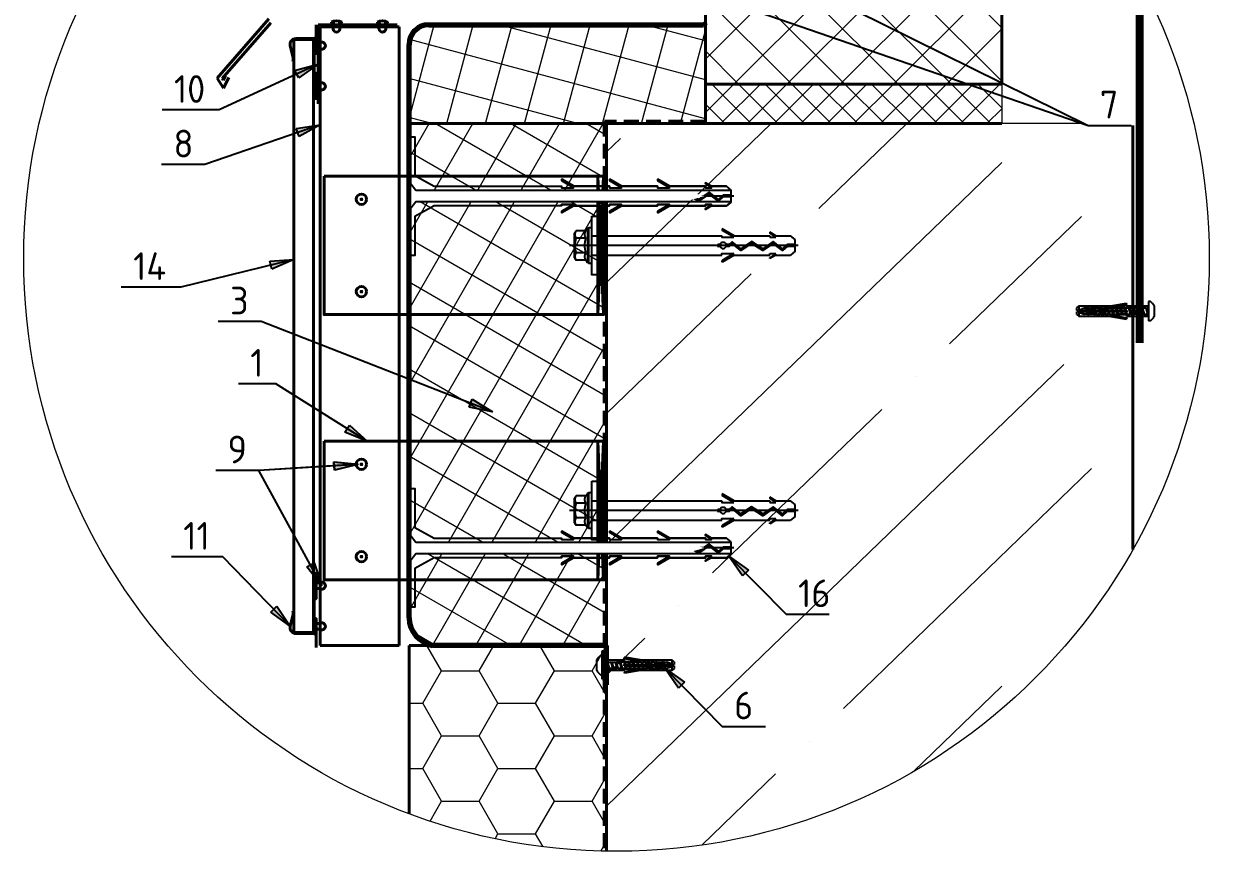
# Model space of a CAD drawing. Header units: millimetres. Extents: x -3689 to 2955806, y -724709 to -635850.
# Drawn here: x 2949023 to 2949623, y -719367 to -718948 of the extents above; entities that cross this region are included whole.
import ezdxf

# ---------------------------------------------------------------- set-up
doc = ezdxf.new("R2010")
doc.units = ezdxf.units.MM
doc.set_wipeout_variables(frame=1)
doc.linetypes.add('DASHED2', pattern=[0.375, 0.25, -0.125])
for name, color, linetype, lineweight in [('_PP_Hatch', 9, 'Continuous', 9), ('_PP_Primary Line Continuous', 3, 'Continuous', 40), ('_Выноска', 7, 'Continuous', 15), ('K_Dim', 165, 'Continuous', 13), ('гидроветрозащита', 10, 'Continuous', 70), ('Гидроизоляция монолита', 30, 'DASHED2', 50), ('Стены сечение', 7, 'Continuous', 40), ('Штрих Мин. Вата', 40, 'Continuous', 15)]:
    doc.layers.add(name, color=color, linetype=linetype, lineweight=lineweight)
doc.layers.add('S-METL', color=14, linetype='Continuous')
doc.layers.add('ФЭ', color=7, linetype='Continuous', lineweight=25, true_color=0xb8002e)
doc.styles.add('GOST-2.304_Type-B', font='')
doc.styles.get('GOST-2.304_Type-B').set_extended_font_data('GOST Common')

# ---------------------------------------------------------------- blocks, each defined once
blk = doc.blocks.new('шуруп 4х40')
at = {"color": 0}
for p, q in [((-3.23, -2.91), (-3.23, 2.91)), ((-1.13, 5.33), (0, 5.33)), ((0, -5.33), (0, 5.33)), ((0, 1.92), (0.08, 2)), ((0.79, -1.73), (0, 1.1)), ((1.1, -2), (0.08, 2)), ((0.08, 2), (0.39, 1.73)), ((1.36, -1.73), (0.39, 1.73)), ((2.26, 1.73), (0.39, 1.73)), ((2.26, 1.73), (2.52, 2)), ((3.23, -1.73), (2.26, 1.73)), ((3.54, -2), (2.52, 2)), ((2.52, 2), (2.83, 1.73)), ((3.8, -1.73), (2.83, 1.73)), ((2.83, 1.73), (4.66, 1.73)), ((4.66, 1.73), (4.92, 2)), ((5.63, -1.73), (4.66, 1.73)), ((5.94, -2), (4.92, 2)), ((4.92, 2), (5.23, 1.73)), ((6.2, -1.73), (5.23, 1.73)), ((5.23, 1.73), (7.09, 1.73)), ((7.09, 1.73), (7.35, 2)), ((8.06, -1.73), (7.09, 1.73)), ((8.37, -2), (7.35, 2)), ((7.35, 2), (7.66, 1.73)), ((8.63, -1.73), (7.66, 1.73)), ((9.53, 1.73), (7.66, 1.73)), ((9.53, 1.73), (9.78, 2)), ((10.5, -1.73), (9.53, 1.73)), ((10.81, -2), (9.78, 2)), ((9.78, 2), (10.09, 1.73)), ((11.06, -1.73), (10.09, 1.73)), ((11.96, 1.73), (10.09, 1.73)), ((11.96, 1.73), (12.22, 2)), ((12.93, -1.73), (11.96, 1.73)), ((13.24, -2), (12.22, 2)), ((12.22, 2), (12.53, 1.73)), ((13.5, -1.73), (12.53, 1.73)), ((12.53, 1.73), (14.36, 1.73)), ((14.36, 1.73), (14.62, 2)), ((15.33, -1.73), (14.36, 1.73)), ((15.64, -2), (14.62, 2)), ((14.62, 2), (14.93, 1.73)), ((15.9, -1.73), (14.93, 1.73)), ((14.93, 1.73), (16.79, 1.73)), ((16.79, 1.73), (17.05, 2)), ((17.77, -1.73), (16.79, 1.73)), ((18.08, -2), (17.05, 2)), ((17.05, 2), (17.36, 1.73)), ((18.33, -1.73), (17.36, 1.73)), ((19.19, 1.73), (17.36, 1.73)), ((19.19, 1.73), (19.45, 2)), ((20.17, -1.73), (19.19, 1.73)), ((20.48, -2), (19.45, 2)), ((19.45, 2), (19.76, 1.73)), ((20.73, -1.73), (19.76, 1.73)), ((21.63, 1.73), (19.76, 1.73)), ((21.63, 1.73), (21.89, 2)), ((22.6, -1.73), (21.63, 1.73)), ((22.91, -2), (21.89, 2)), ((21.89, 2), (22.2, 1.73)), ((23.17, -1.73), (22.2, 1.73)), ((24.03, 1.73), (22.2, 1.73)), ((24.03, 1.73), (24.29, 2)), ((25, -1.73), (24.03, 1.73)), ((25.31, -2), (24.29, 2)), ((24.29, 2), (24.6, 1.73)), ((25.57, -1.73), (24.6, 1.73)), ((26.46, 1.73), (24.6, 1.73)), ((26.46, 1.73), (26.72, 2)), ((27.43, -1.73), (26.46, 1.73)), ((27.74, -2), (26.72, 2)), ((26.72, 2), (27.03, 1.73)), ((28, -1.73), (27.03, 1.73)), ((28.86, 1.73), (27.03, 1.73)), ((28.86, 1.73), (29.12, 2)), ((29.83, -1.73), (28.86, 1.73)), ((30.14, -2), (29.12, 2)), ((29.12, 2), (29.43, 1.73)), ((30.4, -1.73), (29.43, 1.73)), ((29.43, 1.73), (31.26, 1.73)), ((31.26, 1.73), (31.52, 2)), ((32.23, -1.73), (31.26, 1.73)), ((32.54, -2), (31.52, 2)), ((31.52, 2), (31.83, 1.73)), ((32.8, -1.73), (31.83, 1.73)), ((31.83, 1.73), (33.76, 1.73)), ((33.76, 1.73), (34.02, 2)), ((34.73, -1.73), (33.76, 1.73)), ((35.04, -2), (34.02, 2)), ((34.02, 2), (34.33, 1.73)), ((35.3, -1.73), (34.33, 1.73)), ((34.33, 1.73), (35.67, 1.73)), ((36.25, 1.5), (35.67, 1.73)), ((36.52, 1.68), (36.25, 1.5)), ((36.95, -1.22), (36.25, 1.5)), ((37.25, -1.39), (36.52, 1.68)), ((36.91, 1.24), (36.52, 1.68)), ((37.44, -1.02), (36.91, 1.24)), ((40, 0), (36.91, 1.24)), ((37.44, -1.02), (40, 0)), ((-1.13, -5.33), (0, -5.33)), ((0, -1.73), (0.79, -1.73)), ((0.79, -1.73), (1.1, -2)), ((1.36, -1.73), (1.1, -2)), ((1.36, -1.73), (3.23, -1.73)), ((3.23, -1.73), (3.54, -2)), ((3.8, -1.73), (3.54, -2)), ((3.8, -1.73), (5.63, -1.73)), ((5.63, -1.73), (5.94, -2)), ((6.2, -1.73), (5.94, -2)), ((6.2, -1.73), (8.06, -1.73)), ((8.06, -1.73), (8.37, -2)), ((8.63, -1.73), (8.37, -2)), ((8.63, -1.73), (10.5, -1.73)), ((10.5, -1.73), (10.81, -2)), ((11.06, -1.73), (10.81, -2)), ((11.06, -1.73), (12.93, -1.73)), ((12.93, -1.73), (13.24, -2)), ((13.5, -1.73), (13.24, -2)), ((13.5, -1.73), (15.33, -1.73)), ((15.33, -1.73), (15.64, -2)), ((15.9, -1.73), (15.64, -2)), ((15.9, -1.73), (17.77, -1.73)), ((17.77, -1.73), (18.08, -2)), ((18.33, -1.73), (18.08, -2)), ((18.33, -1.73), (20.17, -1.73)), ((20.17, -1.73), (20.48, -2)), ((20.73, -1.73), (20.48, -2)), ((20.73, -1.73), (22.6, -1.73)), ((22.6, -1.73), (22.91, -2)), ((23.17, -1.73), (22.91, -2)), ((23.17, -1.73), (25, -1.73)), ((25, -1.73), (25.31, -2)), ((25.57, -1.73), (25.31, -2)), ((25.57, -1.73), (27.43, -1.73)), ((27.43, -1.73), (27.74, -2)), ((28, -1.73), (27.74, -2)), ((28, -1.73), (29.83, -1.73)), ((29.83, -1.73), (30.14, -2)), ((30.4, -1.73), (30.14, -2)), ((30.4, -1.73), (32.23, -1.73)), ((32.23, -1.73), (32.54, -2)), ((32.8, -1.73), (32.54, -2)), ((32.8, -1.73), (34.73, -1.73)), ((34.73, -1.73), (35.04, -2)), ((35.3, -1.73), (35.04, -2)), ((35.3, -1.73), (35.67, -1.73)), ((35.67, -1.73), (36.95, -1.22)), ((36.95, -1.22), (37.25, -1.39)), ((37.25, -1.39), (37.44, -1.02))]:
    blk.add_line(p, q, dxfattribs=at)
for centre, start, end in [((1.84, 0.64), 122.32345, 155.86419), ((1.84, -0.64), 204.13581, 237.67655)]:
    blk.add_arc(centre, 5.56, start, end, dxfattribs=at)
blk = doc.blocks.new('дюбель 6х40')
for p, q in [((0, 3), (12, 3)), ((0, -3), (0, 3)), ((11.98, 3.63), (12.13, 4.52)), ((21, 2.11), (11.98, 3.63)), ((12, 3), (12, 2.1)), ((12, 2.1), (21, 2.1)), ((12, 0.3), (40, 0.3)), ((12, -0.3), (12, 0.3)), ((21, 3), (12.13, 4.52)), ((21, 3), (38.61, 3)), ((24.01, 1.2), (24.01, 3)), ((24.01, 1.2), (27.61, 1.2)), ((27.61, 1.2), (27.61, 3)), ((30.01, 1.2), (30.01, 3)), ((30.01, 1.2), (33.61, 1.2)), ((33.61, 1.2), (33.61, 3)), ((38.61, 3), (38.61, 0.3)), ((40, 1.8), (38.61, 3)), ((40, 1.8), (40, 0.3)), ((12, -3), (0, -3)), ((21, -2.11), (11.98, -3.63)), ((11.98, -3.63), (12.13, -4.52)), ((12, -0.3), (40, -0.3)), ((12, -2.1), (21, -2.1)), ((12, -3), (12, -2.1)), ((21, -3), (12.13, -4.52)), ((38.61, -3), (21, -3)), ((24.01, -1.2), (27.61, -1.2)), ((24.01, -1.2), (24.01, -3)), ((27.61, -1.2), (27.61, -3)), ((30.01, -1.2), (33.61, -1.2)), ((30.01, -1.2), (30.01, -3)), ((33.61, -1.2), (33.61, -3)), ((38.61, -0.3), (38.61, -3)), ((40, -1.8), (38.61, -3)), ((40, -0.3), (40, -1.8))]:
    blk.add_line(p, q)
blk = doc.blocks.new('*U410')
for name in ['шуруп 4х40', 'дюбель 6х40']:
    blk.add_blockref(name, (0, 0))

msp = doc.modelspace()

# ---------------------------------------------------------------- hatches: boundary and pattern name
msp.add_hatch(color=256).paths.add_polyline_path([(2949171.86, -718968.49), (2949162.14, -718975.29), (2949159.93, -718971.68)])
for points in [[(2949172.86, -718999.13), (2949162.2, -719005.04), (2949160.82, -719001.03)], [(2949159.56, -719067.23), (2949148.41, -719072.15), (2949147.41, -719068.04)], [(2949260.17, -719144.32), (2949248.22, -719141.93), (2949249.76, -719137.98)], [(2949196.7, -719159.23), (2949185.42, -719154.63), (2949187.67, -719151.05)], [(2949192.01, -719170.93), (2949180.19, -719173.89), (2949179.89, -719169.67)], [(2949192.11, -719170.8), (2949180.3, -719173.79), (2949179.99, -719169.57)], [(2949379.71, -719217.32), (2949389.64, -719224.37), (2949386.63, -719227.34)], [(2949173.79, -719232.27), (2949166.16, -719222.76), (2949169.88, -719220.73)], [(2949157.75, -719252.79), (2949147.87, -719245.66), (2949150.91, -719242.71)], [(2949347.33, -719274.06), (2949357.27, -719281.11), (2949354.26, -719284.09)]]:
    msp.add_hatch(color=256).paths.add_polyline_path(points, flags=0)

# ---------------------------------------------------------------- linework, layer by layer
for p, q in [((2949379.67, -718909.5), (2949561.49, -718999.51)), ((2949380.4, -718937.04), (2949561.49, -718999.51)), ((2949171.86, -718968.49), (2949121.7, -718991.62)), ((2949159.93, -718971.68), (2949171.86, -718968.49)), ((2949162.14, -718975.29), (2949159.93, -718971.68)), ((2949171.86, -718968.49), (2949162.14, -718975.29)), ((2949121.7, -718991.62), (2949092.9, -718991.62)), ((2949172.86, -718999.13), (2949114.48, -719019.23)), ((2949160.82, -719001.03), (2949172.86, -718999.13)), ((2949162.2, -719005.04), (2949160.82, -719001.03)), ((2949172.86, -718999.13), (2949162.2, -719005.04)), ((2949561.49, -718999.51), (2949583.29, -718999.51)), ((2949114.48, -719019.23), (2949092.68, -719019.23)), ((2949159.56, -719067.23), (2949102.45, -719081.24)), ((2949147.41, -719068.04), (2949159.56, -719067.23)), ((2949148.41, -719072.15), (2949147.41, -719068.04)), ((2949159.56, -719067.23), (2949148.41, -719072.15)), ((2949102.45, -719081.24), (2949072.25, -719081.24)), ((2949143.09, -719098.65), (2949121.29, -719098.65)), ((2949260.17, -719144.32), (2949143.09, -719098.65)), ((2949150.53, -719130.16), (2949131.53, -719130.16)), ((2949196.7, -719159.23), (2949150.53, -719130.16)), ((2949248.22, -719141.93), (2949249.76, -719137.98)), ((2949260.17, -719144.32), (2949248.22, -719141.93)), ((2949249.76, -719137.98), (2949260.17, -719144.32)), ((2949185.42, -719154.63), (2949187.67, -719151.05)), ((2949187.67, -719151.05), (2949196.7, -719159.23)), ((2949196.7, -719159.23), (2949185.42, -719154.63)), ((2949192.11, -719170.8), (2949141.83, -719173.97)), ((2949192.01, -719170.93), (2949141.83, -719173.97)), ((2949180.19, -719173.89), (2949179.89, -719169.67)), ((2949179.89, -719169.67), (2949192.01, -719170.93)), ((2949180.3, -719173.79), (2949179.99, -719169.57)), ((2949179.99, -719169.57), (2949192.11, -719170.8)), ((2949192.01, -719170.93), (2949180.19, -719173.89)), ((2949192.11, -719170.8), (2949180.3, -719173.79)), ((2949141.83, -719173.97), (2949120.03, -719173.97)), ((2949173.79, -719232.27), (2949141.83, -719173.97)), ((2949123.62, -719217.67), (2949097.62, -719217.67)), ((2949157.75, -719252.79), (2949123.62, -719217.67)), ((2949379.71, -719217.32), (2949408.76, -719246.73)), ((2949379.71, -719217.32), (2949389.64, -719224.37)), ((2949386.63, -719227.34), (2949379.71, -719217.32)), ((2949166.16, -719222.76), (2949169.88, -719220.73)), ((2949173.79, -719232.27), (2949166.16, -719222.76)), ((2949169.88, -719220.73), (2949173.79, -719232.27)), ((2949389.64, -719224.37), (2949386.63, -719227.34)), ((2949147.87, -719245.66), (2949150.91, -719242.71)), ((2949150.91, -719242.71), (2949157.75, -719252.79)), ((2949157.75, -719252.79), (2949147.87, -719245.66)), ((2949408.76, -719246.73), (2949430.56, -719246.73)), ((2949347.33, -719274.06), (2949376.39, -719303.48)), ((2949347.33, -719274.06), (2949357.27, -719281.11)), ((2949354.26, -719284.09), (2949347.33, -719274.06)), ((2949357.27, -719281.11), (2949354.26, -719284.09)), ((2949376.39, -719303.48), (2949398.19, -719303.48))]:
    msp.add_line(p, q)
at = {"color": 1}
for p, q in [((2949380.86, -719038.12), (2949380.86, -719032.21)), ((2949382.29, -719035.17), (2949330.86, -719035.17)), ((2949349.69, -719039.38), (2949343.79, -719042.79)), ((2949347.3, -719035.64), (2949346.34, -719035.64)), ((2949367.89, -719040.17), (2949367.89, -719039.38)), ((2949367.89, -719039.38), (2949371.02, -719039.38)), ((2949371.02, -719039.38), (2949367.97, -719041.48)), ((2949380.86, -719038.2), (2949378.5, -719040.17)), ((2949380.46, -719035.64), (2949380.46, -719034.71)), ((2949330.86, -719040.17), (2949343.62, -719040.17)), ((2949349.9, -719040.17), (2949343.79, -719043.7)), ((2949343.79, -719043.7), (2949343.79, -719042.78)), ((2949349.9, -719040.17), (2949367.89, -719040.17)), ((2949371.02, -719040.17), (2949367.97, -719041.93)), ((2949367.97, -719041.93), (2949367.97, -719041.47)), ((2949371.02, -719040.17), (2949378.5, -719040.17)), ((2949382.29, -719213.18), (2949330.86, -719213.18)), ((2949347.3, -719213.65), (2949346.34, -719213.65)), ((2949380.46, -719213.65), (2949380.46, -719212.73)), ((2949380.86, -719216.14), (2949380.86, -719210.23)), ((2949330.86, -719218.18), (2949343.62, -719218.18)), ((2949349.69, -719217.4), (2949343.79, -719220.81)), ((2949349.9, -719218.18), (2949343.79, -719221.71)), ((2949349.9, -719218.18), (2949367.89, -719218.18)), ((2949367.89, -719218.18), (2949367.89, -719217.4)), ((2949367.89, -719217.4), (2949371.02, -719217.4)), ((2949371.02, -719217.4), (2949367.97, -719219.5)), ((2949371.02, -719218.18), (2949367.97, -719219.95)), ((2949367.97, -719219.95), (2949367.97, -719219.49)), ((2949371.02, -719218.18), (2949378.5, -719218.18)), ((2949380.86, -719216.22), (2949378.5, -719218.18)), ((2949343.79, -719221.71), (2949343.79, -719220.8))]:
    msp.add_line(p, q, dxfattribs=at)
at = {"color": 9, "ltscale": 5}
for p, q in [((2949308.13, -719051.44), (2949307.44, -719052.73)), ((2949308.13, -719051.44), (2949308.13, -719068.89)), ((2949301.69, -719053.92), (2949302.38, -719052.73)), ((2949301.69, -719066.41), (2949301.69, -719053.92)), ((2949307.44, -719052.73), (2949302.38, -719052.73)), ((2949307.44, -719056.45), (2949302.38, -719056.45)), ((2949307.44, -719063.88), (2949302.38, -719063.88)), ((2949301.69, -719066.41), (2949302.38, -719067.6)), ((2949307.44, -719067.6), (2949302.38, -719067.6)), ((2949308.13, -719068.89), (2949307.44, -719067.6)), ((2949301.69, -719187.99), (2949302.38, -719186.8)), ((2949301.69, -719200.48), (2949301.69, -719187.99)), ((2949307.44, -719186.8), (2949302.38, -719186.8)), ((2949308.13, -719185.51), (2949307.44, -719186.8)), ((2949308.13, -719185.51), (2949308.13, -719202.96)), ((2949307.44, -719190.52), (2949302.38, -719190.52)), ((2949301.69, -719200.48), (2949302.38, -719201.67)), ((2949307.44, -719197.95), (2949302.38, -719197.95)), ((2949307.44, -719201.67), (2949302.38, -719201.67)), ((2949308.13, -719202.96), (2949307.44, -719201.67))]:
    msp.add_line(p, q, dxfattribs=at)
at = {"color": 9}
for p, q in [((2949308.63, -719051.44), (2949308.13, -719051.44)), ((2949308.63, -719068.89), (2949308.13, -719068.89)), ((2949308.63, -719185.51), (2949308.13, -719185.51)), ((2949308.63, -719202.96), (2949308.13, -719202.96))]:
    msp.add_line(p, q, dxfattribs=at)
at = {"color": 9, "ltscale": 3}
for p, q in [((2949308.63, -719051.44), (2949308.63, -719068.89)), ((2949308.63, -719185.51), (2949308.63, -719202.96))]:
    msp.add_line(p, q, dxfattribs=at)
at = {"color": 9, "ltscale": 7}
for p, q in [((2949382.4, -719055.25), (2949376.29, -719051.72)), ((2949376.29, -719051.72), (2949376.29, -719052.64)), ((2949310.38, -719055.25), (2949376.12, -719055.25)), ((2949382.19, -719056.04), (2949376.29, -719052.63)), ((2949382.4, -719055.25), (2949400.39, -719055.25)), ((2949382.4, -719055.25), (2949400.39, -719055.25)), ((2949400.39, -719055.25), (2949400.39, -719056.04)), ((2949400.39, -719056.04), (2949403.52, -719056.04)), ((2949403.52, -719055.25), (2949400.47, -719053.49)), ((2949400.47, -719053.49), (2949400.47, -719053.95)), ((2949403.52, -719056.04), (2949400.47, -719053.94)), ((2949403.52, -719055.25), (2949411, -719055.25)), ((2949413.36, -719057.21), (2949411, -719055.25)), ((2949413.36, -719063.12), (2949413.36, -719057.21)), ((2949379.8, -719060.64), (2949378.84, -719060.64)), ((2949413.36, -719063.12), (2949411, -719065.08)), ((2949412.96, -719060.64), (2949412.96, -719059.71)), ((2949310.38, -719065.08), (2949376.12, -719065.08)), ((2949382.19, -719064.29), (2949376.29, -719067.7)), ((2949382.4, -719065.08), (2949376.29, -719068.61)), ((2949376.29, -719068.61), (2949376.29, -719067.69)), ((2949382.4, -719065.08), (2949400.39, -719065.08)), ((2949400.39, -719065.08), (2949400.39, -719064.29)), ((2949400.39, -719064.29), (2949403.52, -719064.29)), ((2949403.52, -719064.29), (2949400.47, -719066.39)), ((2949403.52, -719065.08), (2949400.47, -719066.84)), ((2949400.47, -719066.84), (2949400.47, -719066.39)), ((2949403.52, -719065.08), (2949411, -719065.08)), ((2949310.38, -719189.32), (2949376.12, -719189.32)), ((2949382.4, -719189.32), (2949376.29, -719185.79)), ((2949376.29, -719185.79), (2949376.29, -719186.71)), ((2949382.19, -719190.11), (2949376.29, -719186.7)), ((2949382.4, -719189.32), (2949400.39, -719189.32)), ((2949382.4, -719189.32), (2949400.39, -719189.32)), ((2949400.39, -719189.32), (2949400.39, -719190.11)), ((2949403.52, -719189.32), (2949400.47, -719187.56)), ((2949400.47, -719187.56), (2949400.47, -719188.01)), ((2949403.52, -719190.11), (2949400.47, -719188.01)), ((2949403.52, -719189.32), (2949411, -719189.32)), ((2949413.36, -719191.28), (2949411, -719189.32)), ((2949379.8, -719194.71), (2949378.84, -719194.71)), ((2949400.39, -719190.11), (2949403.52, -719190.11)), ((2949412.96, -719194.71), (2949412.96, -719193.78)), ((2949413.36, -719197.19), (2949413.36, -719191.28)), ((2949310.38, -719199.15), (2949376.12, -719199.15)), ((2949382.19, -719198.36), (2949376.29, -719201.77)), ((2949382.4, -719199.15), (2949376.29, -719202.68)), ((2949376.29, -719202.68), (2949376.29, -719201.76)), ((2949382.4, -719199.15), (2949400.39, -719199.15)), ((2949400.39, -719199.15), (2949400.39, -719198.36)), ((2949400.39, -719198.36), (2949403.52, -719198.36)), ((2949403.52, -719198.36), (2949400.47, -719200.46)), ((2949403.52, -719199.15), (2949400.47, -719200.91)), ((2949400.47, -719200.91), (2949400.47, -719200.45)), ((2949403.52, -719199.15), (2949411, -719199.15)), ((2949413.36, -719197.19), (2949411, -719199.15))]:
    msp.add_line(p, q, dxfattribs=at)
at = {"color": 9, "ltscale": 10}
for p, q in [((2949414.79, -719060.17), (2949299, -719060.17)), ((2949414.79, -719194.23), (2949299, -719194.23))]:
    msp.add_line(p, q, dxfattribs=at)
at = {"color": 1}
for points in [[(2949330.86, -719030.17), (2949343.62, -719030.17), (2949343.62, -719030.95), (2949349.69, -719030.95), (2949343.79, -719027.54)], [(2949380.46, -719034.71), (2949376.79, -719034.71), (2949374.44, -719036.86), (2949369.72, -719033.24), (2949364.38, -719036.86), (2949358.68, -719033.24), (2949353.33, -719036.86), (2949348.92, -719033.32), (2949347.3, -719034.69), (2949345.81, -719034.69)], [(2949342.81, -719034.69), (2949341.99, -719034.69)], [(2949342.81, -719035.64), (2949341.99, -719035.64)], [(2949343.62, -719040.17), (2949343.62, -719039.38), (2949349.69, -719039.38)], [(2949380.46, -719035.64), (2949376.79, -719035.64), (2949374.44, -719037.79), (2949369.72, -719034.17), (2949364.38, -719037.79), (2949358.68, -719034.17), (2949353.33, -719037.79), (2949348.92, -719034.24), (2949347.3, -719035.64), (2949345.81, -719035.64)], [(2949330.86, -719208.18), (2949343.62, -719208.18), (2949343.62, -719208.97), (2949349.69, -719208.97), (2949343.79, -719205.56)], [(2949342.81, -719212.71), (2949341.99, -719212.71)], [(2949342.81, -719213.65), (2949341.99, -719213.65)], [(2949380.46, -719212.73), (2949376.79, -719212.73), (2949374.44, -719214.88), (2949369.72, -719211.26), (2949364.38, -719214.88), (2949358.68, -719211.26), (2949353.33, -719214.88), (2949348.92, -719211.33), (2949347.3, -719212.71), (2949345.81, -719212.71)], [(2949380.46, -719213.65), (2949376.79, -719213.65), (2949374.44, -719215.81), (2949369.72, -719212.18), (2949364.38, -719215.81), (2949358.68, -719212.18), (2949353.33, -719215.81), (2949348.92, -719212.26), (2949347.3, -719213.65), (2949345.81, -719213.65)], [(2949343.62, -719218.18), (2949343.62, -719217.4), (2949349.69, -719217.4)]]:
    msp.add_lwpolyline(points, dxfattribs=at)
at = {"color": 9, "ltscale": 5}
for points in [[(2949310.38, -719045.31), (2949313.36, -719045.31), (2949313.36, -719075.03), (2949310.38, -719075.03)], [(2949310.38, -719179.37), (2949313.36, -719179.37), (2949313.36, -719209.09), (2949310.38, -719209.09)]]:
    msp.add_lwpolyline(points, close=True, dxfattribs=at)
at = {"color": 9, "ltscale": 7}
for points in [[(2949308.63, -719069.08), (2949310.38, -719069.08), (2949310.38, -719051.25), (2949308.63, -719051.25)], [(2949308.63, -719203.15), (2949310.38, -719203.15), (2949310.38, -719185.32), (2949308.63, -719185.32)]]:
    msp.add_lwpolyline(points, close=True, dxfattribs=at)
for points in [[(2949376.12, -719055.25), (2949376.12, -719056.04), (2949382.19, -719056.04)], [(2949375.31, -719059.69), (2949374.49, -719059.69)], [(2949375.31, -719060.64), (2949374.49, -719060.64)], [(2949412.96, -719059.71), (2949409.29, -719059.71), (2949406.94, -719061.86), (2949402.22, -719058.24), (2949396.88, -719061.86), (2949391.18, -719058.24), (2949385.83, -719061.86), (2949381.42, -719058.32), (2949379.8, -719059.69), (2949378.31, -719059.69)], [(2949412.96, -719060.64), (2949409.29, -719060.64), (2949406.94, -719062.79), (2949402.22, -719059.17), (2949396.88, -719062.79), (2949391.18, -719059.17), (2949385.83, -719062.79), (2949381.42, -719059.24), (2949379.8, -719060.64), (2949378.31, -719060.64)], [(2949376.12, -719065.08), (2949376.12, -719064.29), (2949382.19, -719064.29)], [(2949376.12, -719189.32), (2949376.12, -719190.11), (2949382.19, -719190.11)], [(2949375.31, -719193.76), (2949374.49, -719193.76)], [(2949375.31, -719194.71), (2949374.49, -719194.71)], [(2949412.96, -719193.78), (2949409.29, -719193.78), (2949406.94, -719195.93), (2949402.22, -719192.31), (2949396.88, -719195.93), (2949391.18, -719192.31), (2949385.83, -719195.93), (2949381.42, -719192.38), (2949379.8, -719193.76), (2949378.31, -719193.76)], [(2949412.96, -719194.71), (2949409.29, -719194.71), (2949406.94, -719196.86), (2949402.22, -719193.24), (2949396.88, -719196.86), (2949391.18, -719193.24), (2949385.83, -719196.86), (2949381.42, -719193.31), (2949379.8, -719194.71), (2949378.31, -719194.71)], [(2949376.12, -719199.15), (2949376.12, -719198.36), (2949382.19, -719198.36)]]:
    msp.add_lwpolyline(points, dxfattribs=at)
at = {"color": 1}
for centre, radius, start, end in [((2949344.31, -719035.17), 1.57, 17.4576, 162.5424), ((2949341.99, -719035.17), 0.471, 90, 270), ((2949344.31, -719035.17), 1.57, 197.4576, 342.5424), ((2949341.99, -719213.18), 0.471, 90, 270), ((2949344.31, -719213.18), 1.57, 17.4576, 162.5424), ((2949344.31, -719213.18), 1.57, 197.4576, 342.5424)]:
    msp.add_arc(centre, radius, start, end, dxfattribs=at)
at = {"color": 9, "ltscale": 7}
for centre, radius, start, end in [((2949374.49, -719060.17), 0.471, 90, 270), ((2949376.81, -719060.17), 1.57, 17.4576, 162.5424), ((2949376.81, -719060.17), 1.57, 197.4576, 342.5424), ((2949374.49, -719194.23), 0.471, 90, 270), ((2949376.81, -719194.23), 1.57, 17.4576, 162.5424), ((2949376.81, -719194.23), 1.57, 197.4576, 342.5424)]:
    msp.add_arc(centre, radius, start, end, dxfattribs=at)
at = {"color": 9, "ltscale": 5}
for points in [[(2949302.38, -719052.73), (2949301.3, -719054.59), (2949302.38, -719056.45)], [(2949302.38, -719056.45), (2949301.3, -719060.17), (2949302.38, -719063.88)], [(2949307.44, -719056.45), (2949306.37, -719054.59), (2949307.44, -719052.73)], [(2949307.44, -719063.88), (2949306.37, -719060.17), (2949307.44, -719056.45)], [(2949302.38, -719063.88), (2949301.3, -719065.74), (2949302.38, -719067.6)], [(2949307.44, -719067.6), (2949306.37, -719065.74), (2949307.44, -719063.88)], [(2949302.38, -719186.8), (2949301.3, -719188.66), (2949302.38, -719190.52)], [(2949307.44, -719190.52), (2949306.37, -719188.66), (2949307.44, -719186.8)], [(2949302.38, -719190.52), (2949301.3, -719194.23), (2949302.38, -719197.95)], [(2949307.44, -719197.95), (2949306.37, -719194.23), (2949307.44, -719190.52)], [(2949302.38, -719197.95), (2949301.3, -719199.81), (2949302.38, -719201.67)], [(2949307.44, -719201.67), (2949306.37, -719199.81), (2949307.44, -719197.95)]]:
    msp.add_rational_spline(points, [1.31624349047, 1.51986706708, 1.31624349047], degree=2, dxfattribs=at)
at = {"layer": '_PP_Hatch', "linetype": 'Continuous', "ltscale": 10}
for p, q in [((2949317.86, -719078.98), (2949401.21, -718998.49)), ((2949317.86, -719048.49), (2949317.86, -718998.49)), ((2949425.24, -719041.49), (2949469.76, -718998.49)), ((2949317.86, -719012.78), (2949324.81, -719006.06)), ((2949317.86, -719211.4), (2949517.86, -719018.26)), ((2949491.4, -719110.01), (2949558.25, -719045.46)), ((2949408.11, -719058.04), (2949408.11, -719058.04)), ((2949317.86, -719145.19), (2949390.98, -719074.58)), ((2949317.86, -719138.49), (2949317.86, -719088.49)), ((2949317.86, -719343.81), (2949549.31, -719120.3)), ((2949474.27, -719126.55), (2949474.27, -719126.55)), ((2949371.5, -719225.8), (2949457.14, -719143.09)), ((2949437.66, -719294.32), (2949563.31, -719172.99)), ((2949317.86, -719228.49), (2949317.86, -719178.49)), ((2949354.37, -719242.34), (2949354.37, -719242.34)), ((2949317.86, -719277.6), (2949337.24, -719258.89)), ((2949473.13, -719326.28), (2949517.86, -719283.08)), ((2949420.53, -719310.86), (2949420.53, -719310.86)), ((2949366.02, -719363.5), (2949403.41, -719327.4))]:
    msp.add_line(p, q, dxfattribs=at)
at = {"layer": '_PP_Hatch', "ltscale": 10}
msp.add_line((2949317.86, -718998.49), (2949317.86, -719366.58), dxfattribs=at)
at = {"layer": '_PP_Primary Line Continuous', "ltscale": 10}
for p, q in [((2949367.86, -718770.02), (2949367.86, -718978.49)), ((2949517.86, -718978.49), (2949517.86, -718838.64)), ((2949367.86, -718948.49), (2949227.86, -718948.49)), ((2949367.86, -718998.49), (2949367.86, -718948.49)), ((2949217.86, -718958.49), (2949217.86, -718998.49)), ((2949367.86, -718978.49), (2949517.86, -718978.49)), ((2949217.86, -718998.49), (2949367.86, -718998.49)), ((2949317.86, -718998.49), (2949217.86, -718998.49)), ((2949217.86, -718998.49), (2949217.86, -719248.49)), ((2949517.86, -718998.49), (2949317.86, -718998.49)), ((2949317.86, -718998.49), (2949317.86, -719366.58)), ((2949317.86, -719262.49), (2949317.86, -718998.49)), ((2949584.18, -719213.97), (2949584.18, -718999.51)), ((2949217.86, -719347.65), (2949217.86, -719262.49)), ((2949217.86, -719262.49), (2949317.86, -719262.49)), ((2949229.8, -719262.49), (2949317.86, -719262.49)), ((2949317.86, -719262.49), (2949317.86, -719366.58))]:
    msp.add_line(p, q, dxfattribs=at)
at = {"layer": '_PP_Primary Line Continuous'}
for p, q in [((2949146.95, -718945.49), (2949120.77, -718975.5)), ((2949147.86, -718947.49), (2949123.25, -718975.71)), ((2949211.86, -718948.49), (2949171.86, -718948.49)), ((2949171.86, -718948.49), (2949171.86, -718988.49)), ((2949169.56, -718955.98), (2949159.56, -718955.98)), ((2949159.56, -718955.98), (2949159.56, -719255.98)), ((2949169.56, -719255.98), (2949169.56, -718955.98)), ((2949120.77, -718975.5), (2949123.93, -718980.65)), ((2949123.25, -718975.71), (2949123.77, -718976.56)), ((2949123.77, -718976.56), (2949124.93, -718974.28)), ((2949123.93, -718980.65), (2949126.72, -718975.19)), ((2949159.56, -719255.98), (2949169.56, -719255.98)), ((2949317.86, -719262.49), (2949217.86, -719262.49))]:
    msp.add_line(p, q, dxfattribs=at)
at = {"layer": '_PP_Primary Line Continuous', "color": 217, "true_color": 0x93278f}
for p, q in [((2949172.86, -719262.49), (2949172.86, -718949.49)), ((2949172.86, -718949.49), (2949212.86, -718949.49)), ((2949212.86, -718949.49), (2949212.86, -719262.49)), ((2949212.86, -719262.49), (2949172.86, -719262.49))]:
    msp.add_line(p, q, dxfattribs=at)
at = {"layer": '_PP_Primary Line Continuous', "color": 6}
for points in [[(2949170.86, -718948.49), (2949170.86, -718954.49, -0.414214), (2949169.86, -718955.49), (2949160.67, -718955.49, 0.485847), (2949157.75, -718959.2), (2949159.24, -718965.33, -0.144281), (2949159.19, -718966.46), (2949158.98, -718967.05)], [(2949170.86, -719263.49), (2949170.86, -719257.49, 0.414214), (2949169.86, -719256.49), (2949160.67, -719256.49, -0.485847), (2949157.75, -719252.79), (2949159.24, -719246.66, 0.144281), (2949159.19, -719245.53), (2949158.98, -719244.94)]]:
    msp.add_lwpolyline(points, format="xyb", dxfattribs=at)
for points in [[(2949170.86, -718986.49), (2949170.86, -718973.08), (2949169.86, -718973.08), (2949169.86, -718963.08), (2949170.86, -718963.08), (2949170.86, -718948.49)], [(2949170.86, -719225.49), (2949170.86, -719238.9), (2949169.86, -719238.9), (2949169.86, -719248.9), (2949170.86, -719248.9), (2949170.86, -719263.49)]]:
    msp.add_lwpolyline(points, dxfattribs=at)
at = {"layer": '_PP_Primary Line Continuous', "color": 116, "true_color": 0x136734}
for points in [[(2949178.66, -718947.24), (2949178.66, -718947.49), (2949179.66, -718947.49), (2949179.66, -718949.5, 1.795088), (2949182.66, -718949.5), (2949182.66, -718947.49), (2949183.66, -718947.49), (2949183.66, -718947.24, 0.29532)], [(2949201.91, -718947.24), (2949201.91, -718947.49), (2949202.91, -718947.49), (2949202.91, -718949.5, 1.795088), (2949205.91, -718949.5), (2949205.91, -718947.49), (2949206.91, -718947.49), (2949206.91, -718947.24, 0.29532)], [(2949170.6, -718961.61), (2949170.86, -718961.61), (2949170.86, -718960.61), (2949172.86, -718960.61, 1.795088), (2949172.86, -718957.61), (2949170.86, -718957.61), (2949170.86, -718956.61), (2949170.6, -718956.61, 0.29532)], [(2949170.6, -718982.19), (2949170.86, -718982.19), (2949170.86, -718981.19), (2949172.86, -718981.19, 1.795088), (2949172.86, -718978.19), (2949170.86, -718978.19), (2949170.86, -718977.19), (2949170.6, -718977.19, 0.29532)], [(2949170.6, -719229.77), (2949170.86, -719229.77), (2949170.86, -719230.77), (2949172.86, -719230.77, -1.795088), (2949172.86, -719233.77), (2949170.86, -719233.77), (2949170.86, -719234.77), (2949170.6, -719234.77, -0.29532)], [(2949170.6, -719250.35), (2949170.86, -719250.35), (2949170.86, -719251.35), (2949172.86, -719251.35, -1.795088), (2949172.86, -719254.35), (2949170.86, -719254.35), (2949170.86, -719255.35), (2949170.6, -719255.35, -0.29532)]]:
    msp.add_lwpolyline(points, format="xyb", close=True, dxfattribs=at)
at = {"layer": '_PP_Primary Line Continuous', "color": 159, "true_color": 0x22346e}
for points in [[(2949174.91, -719025.17), (2949316.36, -719025.17), (2949316.36, -719095.17), (2949174.91, -719095.17)], [(2949174.91, -719159.23), (2949316.36, -719159.23), (2949316.36, -719229.23), (2949174.91, -719229.23)]]:
    msp.add_lwpolyline(points, close=True, dxfattribs=at)
for points in [[(2949316.36, -719095.17), (2949313.36, -719095.17), (2949313.36, -719025.17), (2949316.36, -719025.17), (2949313.36, -719095.17), (2949316.36, -719095.17), (2949313.36, -719025.17)], [(2949316.36, -719229.23), (2949313.36, -719229.23), (2949313.36, -719159.23), (2949316.36, -719159.23), (2949313.36, -719229.23), (2949316.36, -719229.23), (2949313.36, -719159.23)]]:
    msp.add_lwpolyline(points, dxfattribs=at)
at = {"layer": '_PP_Primary Line Continuous', "color": 116, "true_color": 0x136734}
for points in [[(2949315.86, -719279.49), (2949317.86, -719279.49), (2949317.86, -719265.49), (2949315.86, -719265.49), (2949315.86, -719279.49)], [(2949315.86, -719265.49), (2949317.86, -719279.49), (2949317.86, -719265.49), (2949315.86, -719279.49)]]:
    msp.add_lwpolyline(points, dxfattribs=at)
at = {"layer": '_PP_Primary Line Continuous', "color": 7}
for centre, radius in [((2949193.77, -719036.81), 2.61), ((2949193.77, -719036.81), 0.21), ((2949193.77, -719083.53), 2.61), ((2949193.77, -719083.53), 0.21), ((2949193.77, -719170.87), 2.61), ((2949193.77, -719170.87), 0.21), ((2949193.77, -719217.59), 2.61), ((2949193.77, -719217.59), 0.21)]:
    msp.add_circle(centre, radius, dxfattribs=at)
at = {"layer": '_PP_Primary Line Continuous', "ltscale": 10}
for centre, radius, start, end in [((2949227.86, -718958.49), 10, 90, 180), ((2949232.5, -719248.1), 14.65, 181.55349, 259.36913)]:
    msp.add_arc(centre, radius, start, end, dxfattribs=at)
at = {"layer": '_Выноска'}
msp.add_circle((2949322.86, -719066.62), 300, dxfattribs=at)
at = {"layer": 'K_Dim'}
for p, q in [((2949367.86, -718978.49), (2949517.86, -718978.49)), ((2949367.86, -718998.49), (2949367.86, -718978.49)), ((2949517.86, -718978.49), (2949517.86, -718998.49)), ((2949559.44, -718998.49), (2949367.86, -718998.49))]:
    msp.add_line(p, q, dxfattribs=at)
at = {"layer": 'гидроветрозащита'}
for p, q in [((2949227.86, -718948.49), (2949366.86, -718948.49)), ((2949227.86, -718948.49), (2949366.86, -718948.49)), ((2949217.86, -719248.49), (2949217.86, -718958.49)), ((2949217.86, -719248.49), (2949217.86, -718958.49)), ((2949317.86, -719262.49), (2949229.8, -719262.49)), ((2949317.86, -719262.49), (2949229.8, -719262.49)), ((2949317.86, -719282.49), (2949317.86, -719262.49)), ((2949317.86, -719282.49), (2949317.86, -719262.49))]:
    msp.add_line(p, q, dxfattribs=at)
for centre, radius, start, end in [((2949227.86, -718958.49), 10, 90, 180), ((2949227.86, -718958.49), 10, 90, 180), ((2949366.86, -718947.49), 1, 270, 0), ((2949366.86, -718947.49), 1, 270, 0), ((2949232.5, -719248.1), 14.65, 181.55349, 259.36913), ((2949232.5, -719248.1), 14.65, 181.55349, 259.36913)]:
    msp.add_arc(centre, radius, start, end, dxfattribs=at)
at = {"layer": 'Гидроизоляция монолита', "ltscale": 30}
for p, q in [((2949367.86, -718997.49), (2949316.86, -718997.49)), ((2949316.86, -718997.49), (2949316.86, -719366.56))]:
    msp.add_line(p, q, dxfattribs=at)
at = {"layer": 'Стены сечение', "ltscale": 100}
msp.add_line((2949217.86, -719347.65), (2949217.86, -719288.1), dxfattribs=at)
at = {"layer": 'ФЭ', "color": 219, "lineweight": 30, "true_color": 0x642165, "transparency": 33554687, "const_width": 3.96}
msp.add_lwpolyline([(2949517.86, -718830.05), (2949517.86, -718879.56), (2949587.62, -718923.78), (2949587.62, -719109.43)], dxfattribs=at)
at = {"layer": 'Штрих Мин. Вата', "linetype": 'Continuous'}
for p, q in [((2949517.86, -718950.13), (2949367.86, -718800.13)), ((2949517.86, -718977.07), (2949367.86, -718827.07)), ((2949367.86, -718965.88), (2949505.28, -718828.46)), ((2949382.19, -718978.49), (2949517.86, -718842.82)), ((2949492.34, -718978.49), (2949367.86, -718854.01)), ((2949409.13, -718978.49), (2949517.86, -718869.76)), ((2949465.4, -718978.49), (2949367.86, -718880.95)), ((2949436.07, -718978.49), (2949517.86, -718896.71)), ((2949438.46, -718978.49), (2949367.86, -718907.89)), ((2949463.01, -718978.49), (2949517.86, -718923.65)), ((2949411.52, -718978.49), (2949367.86, -718934.83)), ((2949217.86, -718996.05), (2949230.6, -718948.49)), ((2949236.92, -718998.49), (2949250.32, -718948.49)), ((2949256.65, -718998.49), (2949270.04, -718948.49)), ((2949367.86, -718976.41), (2949263.67, -718948.49)), ((2949276.37, -718998.49), (2949289.76, -718948.49)), ((2949296.09, -718998.49), (2949309.49, -718948.49)), ((2949315.81, -718998.49), (2949329.21, -718948.49)), ((2949335.53, -718998.49), (2949348.93, -718948.49)), ((2949367.86, -718956.69), (2949337.27, -718948.49)), ((2949355.26, -718998.49), (2949367.86, -718951.46)), ((2949489.95, -718978.49), (2949517.86, -718950.59)), ((2949367.86, -718996.13), (2949218.17, -718956.02)), ((2949384.58, -718978.49), (2949367.86, -718961.78)), ((2949303.06, -718998.49), (2949217.86, -718975.66)), ((2949367.86, -718979.35), (2949368.72, -718978.49)), ((2949367.86, -718992.82), (2949382.19, -718978.49)), ((2949391.1, -718998.49), (2949371.1, -718978.49)), ((2949375.66, -718998.49), (2949395.66, -718978.49)), ((2949404.58, -718998.49), (2949384.58, -718978.49)), ((2949389.13, -718998.49), (2949409.13, -718978.49)), ((2949418.05, -718998.49), (2949398.05, -718978.49)), ((2949402.6, -718998.49), (2949422.6, -718978.49)), ((2949431.52, -718998.49), (2949411.52, -718978.49)), ((2949416.07, -718998.49), (2949436.07, -718978.49)), ((2949444.99, -718998.49), (2949424.99, -718978.49)), ((2949429.54, -718998.49), (2949449.54, -718978.49)), ((2949458.46, -718998.49), (2949438.46, -718978.49)), ((2949443.01, -718998.49), (2949463.01, -718978.49)), ((2949471.93, -718998.49), (2949451.93, -718978.49)), ((2949456.48, -718998.49), (2949476.48, -718978.49)), ((2949485.4, -718998.49), (2949465.4, -718978.49)), ((2949469.95, -718998.49), (2949489.95, -718978.49)), ((2949498.87, -718998.49), (2949478.87, -718978.49)), ((2949483.42, -718998.49), (2949503.42, -718978.49)), ((2949512.34, -718998.49), (2949492.34, -718978.49)), ((2949496.89, -718998.49), (2949516.89, -718978.49)), ((2949517.86, -718990.54), (2949505.81, -718978.49)), ((2949516.89, -718978.49), (2949517.86, -718977.53)), ((2949377.63, -718998.49), (2949367.86, -718988.72)), ((2949510.36, -718998.49), (2949517.86, -718991)), ((2949229.46, -718998.49), (2949217.86, -718995.39)), ((2949217.86, -719016.22), (2949228.09, -718998.49)), ((2949217.86, -719054.32), (2949250.09, -718998.49)), ((2949217.86, -719092.42), (2949272.08, -718998.49)), ((2949217.86, -719130.52), (2949294.08, -718998.49)), ((2949217.86, -719168.62), (2949316.08, -718998.49)), ((2949317.86, -719048.55), (2949231.16, -718998.49)), ((2949317.86, -719026.55), (2949269.26, -718998.49)), ((2949317.86, -719004.55), (2949307.36, -718998.49)), ((2949317.86, -719070.54), (2949217.86, -719012.81)), ((2949217.86, -719206.72), (2949317.86, -719033.51)), ((2949317.86, -719092.54), (2949217.86, -719034.81)), ((2949317.86, -719114.54), (2949217.86, -719056.8)), ((2949217.86, -719244.82), (2949317.86, -719071.61)), ((2949317.86, -719136.54), (2949217.86, -719078.8)), ((2949317.86, -719158.53), (2949217.86, -719100.8)), ((2949229.66, -719262.47), (2949317.86, -719109.71)), ((2949317.86, -719180.53), (2949217.86, -719122.79)), ((2949317.86, -719202.53), (2949217.86, -719144.79)), ((2949251.65, -719262.49), (2949317.86, -719147.81)), ((2949317.86, -719224.52), (2949217.86, -719166.79)), ((2949317.86, -719246.52), (2949217.86, -719188.79)), ((2949273.64, -719262.49), (2949317.86, -719185.91)), ((2949307.42, -719262.49), (2949217.86, -719210.78)), ((2949295.64, -719262.49), (2949317.86, -719224.01)), ((2949269.32, -719262.49), (2949217.86, -719232.78)), ((2949231.22, -719262.49), (2949220.28, -719256.18)), ((2949234.32, -719275.28), (2949226.94, -719262.49)), ((2949253.37, -719275.28), (2949260.75, -719262.49)), ((2949291.47, -719275.28), (2949284.09, -719262.49)), ((2949310.52, -719275.28), (2949317.86, -719262.57)), ((2949317.64, -719262.49), (2949317.86, -719262.11)), ((2949224.79, -719291.78), (2949234.32, -719275.28)), ((2949234.32, -719275.28), (2949253.37, -719275.28)), ((2949262.89, -719291.78), (2949253.37, -719275.28)), ((2949281.94, -719291.78), (2949291.47, -719275.28)), ((2949291.47, -719275.28), (2949310.52, -719275.28)), ((2949317.86, -719287.99), (2949310.52, -719275.28)), ((2949217.86, -719291.78), (2949224.79, -719291.78)), ((2949234.32, -719308.28), (2949224.79, -719291.78)), ((2949253.37, -719308.28), (2949262.89, -719291.78)), ((2949262.89, -719291.78), (2949281.94, -719291.78)), ((2949291.47, -719308.28), (2949281.94, -719291.78)), ((2949310.52, -719308.28), (2949317.86, -719295.57)), ((2949224.79, -719324.77), (2949234.32, -719308.28)), ((2949234.32, -719308.28), (2949253.37, -719308.28)), ((2949262.89, -719324.77), (2949253.37, -719308.28)), ((2949281.94, -719324.77), (2949291.47, -719308.28)), ((2949291.47, -719308.28), (2949310.52, -719308.28)), ((2949317.86, -719320.99), (2949310.52, -719308.28)), ((2949217.86, -719324.77), (2949224.79, -719324.77)), ((2949234.32, -719341.27), (2949224.79, -719324.77)), ((2949253.37, -719341.27), (2949262.89, -719324.77)), ((2949262.89, -719324.77), (2949281.94, -719324.77)), ((2949291.47, -719341.27), (2949281.94, -719324.77)), ((2949310.52, -719341.27), (2949317.86, -719328.56)), ((2949228.48, -719351.39), (2949234.32, -719341.27)), ((2949234.32, -719341.27), (2949253.37, -719341.27)), ((2949262.89, -719357.77), (2949253.37, -719341.27)), ((2949281.94, -719357.77), (2949291.47, -719341.27)), ((2949291.47, -719341.27), (2949310.52, -719341.27)), ((2949317.86, -719353.98), (2949310.52, -719341.27)), ((2949261.45, -719360.27), (2949262.89, -719357.77)), ((2949262.89, -719357.77), (2949281.94, -719357.77)), ((2949285.72, -719364.32), (2949281.94, -719357.77)), ((2949314.99, -719366.52), (2949317.86, -719361.56))]:
    msp.add_line(p, q, dxfattribs=at)

# ---------------------------------------------------------------- block references
at = {"layer": 'S-METL', "xscale": 0.906249999999818, "yscale": 0.906249999999818, "zscale": 0.906249999999818, "rotation": 180}
msp.add_blockref('*U410', (2949592.02, -719093.41), dxfattribs=at)
at = {"layer": 'S-METL', "xscale": 0.906249999999818, "yscale": 0.906249999999818, "zscale": 0.906249999999818}
msp.add_blockref('*U410', (2949315.86, -719272.49), dxfattribs=at)

# ---------------------------------------------------------------- texts
at = {"style": 'GOST-2.304_Type-B'}
for s, p in [('10', (2949098.9, -718988.02)), ('7', (2949567.49, -718995.91)), ('8', (2949098.68, -719015.63)), ('14', (2949078.25, -719077.64)), ('3', (2949127.29, -719095.05)), ('1', (2949137.53, -719126.56)), ('9', (2949126.03, -719170.37)), ('11', (2949103.62, -719214.07)), ('16', (2949414.76, -719243.13)), ('6', (2949382.39, -719299.88))]:
    msp.add_text(s, height=14, dxfattribs=at).set_placement(p)

# ---------------------------------------------------------------- next in the draw order: wipeouts: each hides what was drawn before it
at = {"color": 251, "lineweight": 0}
for points in [[(2949218.99, -719040.87), (2949218.99, -719029.47), (2949218.99, -719029.47), (2949218.99, -719029.47), (2949221.22, -719032.37), (2949221.22, -719032.37), (2949357.61, -719032.37), (2949367.32, -719035.17), (2949357.61, -719037.97), (2949221.22, -719037.97)], [(2949218.99, -719218.88), (2949218.99, -719207.48), (2949218.99, -719207.48), (2949218.99, -719207.48), (2949221.22, -719210.38), (2949221.22, -719210.38), (2949357.61, -719210.38), (2949367.32, -719213.18), (2949357.61, -719215.98), (2949221.22, -719215.98)]]:
    msp.add_wipeout(points, dxfattribs=at)

# ---------------------------------------------------------------- next in the draw order: linework, layer by layer
at = {"color": 1}
for p, q in [((2949301.17, -719039.38), (2949295.26, -719042.79)), ((2949301.38, -719040.17), (2949295.26, -719043.7)), ((2949295.26, -719043.7), (2949295.26, -719042.78)), ((2949301.17, -719217.4), (2949295.26, -719220.81)), ((2949301.38, -719218.18), (2949295.26, -719221.71)), ((2949295.26, -719221.71), (2949295.26, -719220.8))]:
    msp.add_line(p, q, dxfattribs=at)
at = {"color": 9, "ltscale": 7}
for p, q in [((2949325.43, -719039.38), (2949319.53, -719042.79)), ((2949301.38, -719040.17), (2949319.36, -719040.17)), ((2949325.64, -719040.17), (2949319.53, -719043.7)), ((2949319.53, -719043.7), (2949319.53, -719042.78)), ((2949325.64, -719040.17), (2949343.62, -719040.17)), ((2949301.38, -719218.18), (2949319.36, -719218.18)), ((2949325.43, -719217.4), (2949319.53, -719220.81)), ((2949325.64, -719218.18), (2949319.53, -719221.71)), ((2949325.64, -719218.18), (2949343.62, -719218.18)), ((2949319.53, -719221.71), (2949319.53, -719220.8))]:
    msp.add_line(p, q, dxfattribs=at)
at = {"color": 1}
for points in [[(2949295.26, -719027.55), (2949295.26, -719026.64), (2949301.38, -719030.17), (2949319.36, -719030.17), (2949319.36, -719030.95), (2949325.43, -719030.95), (2949319.53, -719027.54), (2949319.53, -719026.64), (2949325.64, -719030.17), (2949343.62, -719030.17), (2949343.62, -719030.95), (2949349.69, -719030.95), (2949343.79, -719027.54), (2949343.79, -719026.64), (2949349.9, -719030.17), (2949367.89, -719030.17), (2949367.89, -719030.95), (2949371.02, -719030.95), (2949367.97, -719028.86), (2949367.97, -719028.4), (2949371.02, -719030.17), (2949378.5, -719030.17), (2949380.79, -719032.17), (2949380.8, -719038.17), (2949378.5, -719040.17), (2949371.02, -719040.17), (2949367.97, -719041.93), (2949367.97, -719041.47), (2949371.02, -719039.38), (2949367.89, -719039.38), (2949367.89, -719040.17), (2949349.9, -719040.17), (2949343.79, -719043.7), (2949343.79, -719042.79), (2949349.69, -719039.38), (2949343.62, -719039.38), (2949343.62, -719040.17), (2949325.64, -719040.17), (2949319.53, -719043.7), (2949319.53, -719042.78), (2949325.43, -719039.38), (2949319.36, -719039.38), (2949319.36, -719040.17), (2949301.38, -719040.17), (2949295.26, -719043.7), (2949295.26, -719042.78), (2949301.17, -719039.38), (2949295.1, -719039.38), (2949295.1, -719040.17), (2949230.57, -719040.17), (2949220.86, -719045.55), (2949220.86, -719065.17), (2949217.86, -719065.17), (2949217.86, -719005.17), (2949220.86, -719005.17), (2949220.86, -719024.79), (2949230.57, -719030.17), (2949295.1, -719030.17), (2949295.1, -719030.95), (2949301.17, -719030.95), (2949295.26, -719027.54)], [(2949349.9, -719030.17), (2949343.79, -719026.64), (2949343.79, -719027.55)], [(2949380.8, -719038.17), (2949221.28, -719038.17), (2949218.5, -719041.82), (2949218.5, -719041.82), (2949217.86, -719041.82), (2949217.86, -719028.52), (2949218.5, -719028.52), (2949218.5, -719028.52), (2949221.28, -719032.17), (2949380.79, -719032.17)], [(2949367.89, -719030.17), (2949349.9, -719030.17), (2949367.89, -719030.17), (2949367.89, -719030.95), (2949371.02, -719030.95), (2949367.97, -719028.85)], [(2949380.86, -719032.13), (2949378.5, -719030.17), (2949371.02, -719030.17), (2949367.97, -719028.4), (2949367.97, -719028.86)], [(2949295.1, -719040.17), (2949295.1, -719039.38), (2949301.17, -719039.38)], [(2949295.26, -719205.57), (2949295.26, -719204.65), (2949301.38, -719208.18), (2949319.36, -719208.18), (2949319.36, -719208.97), (2949325.43, -719208.97), (2949319.53, -719205.56), (2949319.53, -719204.65), (2949325.64, -719208.18), (2949343.62, -719208.18), (2949343.62, -719208.97), (2949349.69, -719208.97), (2949343.79, -719205.56), (2949343.79, -719204.65), (2949349.9, -719208.18), (2949367.89, -719208.18), (2949367.89, -719208.97), (2949371.02, -719208.97), (2949367.97, -719206.88), (2949367.97, -719206.42), (2949371.02, -719208.18), (2949378.5, -719208.18), (2949380.79, -719210.18), (2949380.8, -719216.18), (2949378.5, -719218.18), (2949371.02, -719218.18), (2949367.97, -719219.95), (2949367.97, -719219.49), (2949371.02, -719217.4), (2949367.89, -719217.4), (2949367.89, -719218.18), (2949349.9, -719218.18), (2949343.79, -719221.71), (2949343.79, -719220.81), (2949349.69, -719217.4), (2949343.62, -719217.4), (2949343.62, -719218.18), (2949325.64, -719218.18), (2949319.53, -719221.71), (2949319.53, -719220.8), (2949325.43, -719217.4), (2949319.36, -719217.4), (2949319.36, -719218.18), (2949301.38, -719218.18), (2949295.26, -719221.71), (2949295.26, -719220.8), (2949301.17, -719217.4), (2949295.1, -719217.4), (2949295.1, -719218.18), (2949230.57, -719218.18), (2949220.86, -719223.56), (2949220.86, -719243.18), (2949217.86, -719243.18), (2949217.86, -719183.18), (2949220.86, -719183.18), (2949220.86, -719202.8), (2949230.57, -719208.18), (2949295.1, -719208.18), (2949295.1, -719208.97), (2949301.17, -719208.97), (2949295.26, -719205.56)], [(2949380.8, -719216.18), (2949221.28, -719216.18), (2949218.5, -719219.83), (2949218.5, -719219.83), (2949217.86, -719219.83), (2949217.86, -719206.53), (2949218.5, -719206.53), (2949218.5, -719206.53), (2949221.28, -719210.18), (2949380.79, -719210.18)], [(2949349.9, -719208.18), (2949343.79, -719204.65), (2949343.79, -719205.57)], [(2949367.89, -719208.18), (2949349.9, -719208.18), (2949367.89, -719208.18), (2949367.89, -719208.97), (2949371.02, -719208.97), (2949367.97, -719206.87)], [(2949380.86, -719210.15), (2949378.5, -719208.18), (2949371.02, -719208.18), (2949367.97, -719206.42), (2949367.97, -719206.88)], [(2949295.1, -719218.18), (2949295.1, -719217.4), (2949301.17, -719217.4)]]:
    msp.add_lwpolyline(points, dxfattribs=at)
at = {"color": 9, "ltscale": 7}
for points in [[(2949301.38, -719030.17), (2949319.36, -719030.17), (2949301.38, -719030.17), (2949295.26, -719026.64), (2949295.26, -719027.55)], [(2949319.36, -719030.17), (2949319.36, -719030.95), (2949325.43, -719030.95), (2949319.53, -719027.54)], [(2949325.64, -719030.17), (2949343.62, -719030.17), (2949325.64, -719030.17), (2949319.53, -719026.64), (2949319.53, -719027.55)], [(2949319.36, -719040.17), (2949319.36, -719039.38), (2949325.43, -719039.38)], [(2949301.38, -719208.18), (2949319.36, -719208.18), (2949301.38, -719208.18), (2949295.26, -719204.65), (2949295.26, -719205.57)], [(2949319.36, -719208.18), (2949319.36, -719208.97), (2949325.43, -719208.97), (2949319.53, -719205.56)], [(2949325.64, -719208.18), (2949343.62, -719208.18), (2949325.64, -719208.18), (2949319.53, -719204.65), (2949319.53, -719205.57)], [(2949319.36, -719218.18), (2949319.36, -719217.4), (2949325.43, -719217.4)]]:
    msp.add_lwpolyline(points, dxfattribs=at)

doc.saveas('drawing.dxf')
